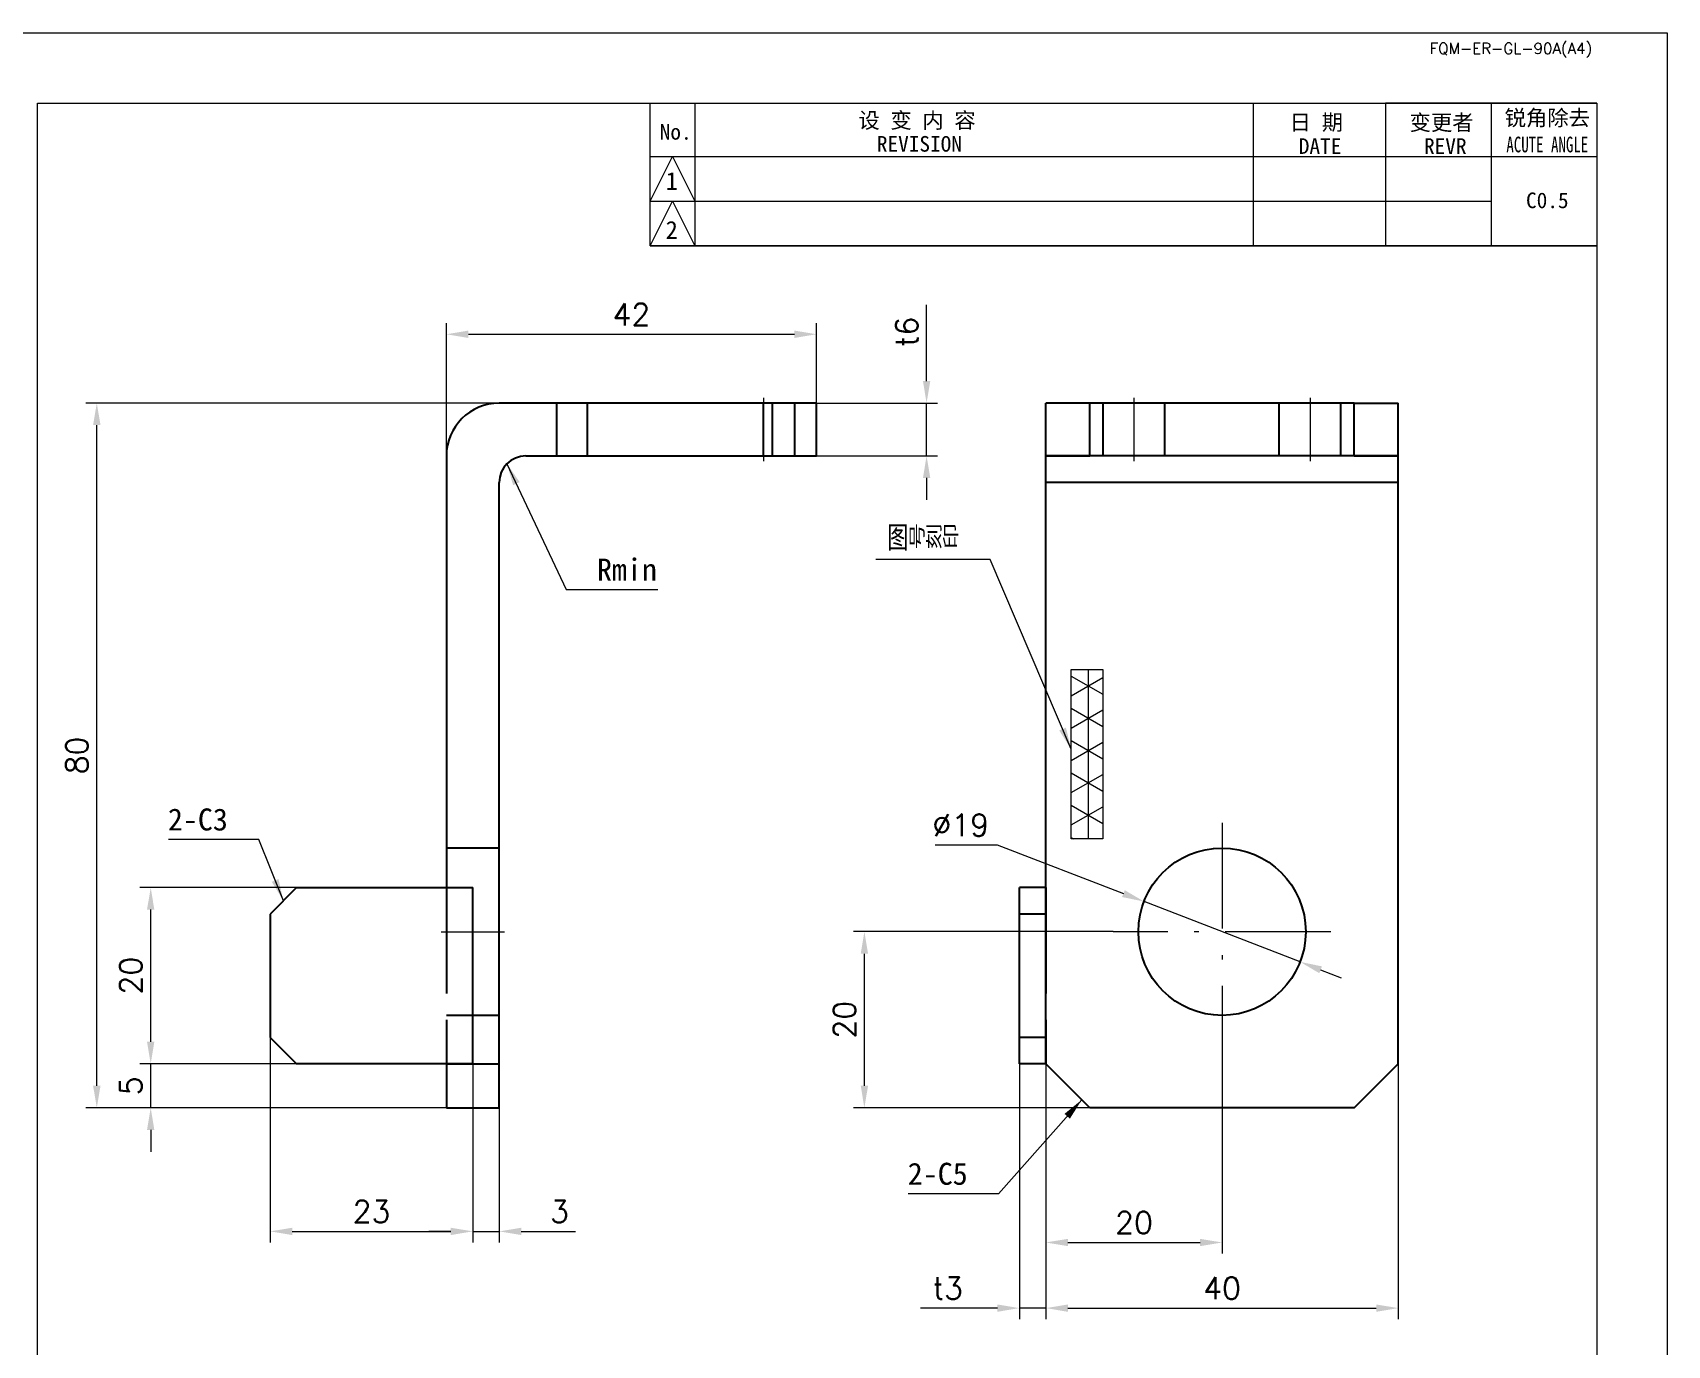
# Model space of a CAD drawing. Header units: millimetres. Extents: x -162325 to -83245, y 277409 to 326486.
# Drawn here: x -159395.6 to -159210.1, y 298496.6 to 298645.6 of the extents above; entities that cross this region are included whole.
import ezdxf
from ezdxf.enums import TextEntityAlignment as Align

# ---------------------------------------------------------------- set-up
doc = ezdxf.new("R2010")
doc.units = ezdxf.units.MM
for name, pattern in [('CENTER2', [28.575, 19.05, -3.175, 3.175, -3.175]), ('DASHDOT', [18.5, 12, -3, 0.5, -3]), ('DASHED', [15, 12, -3]), ('DASHED2', [9.525, 6.35, -3.175])]:
    doc.linetypes.add(name, pattern=pattern)
for name, color, linetype, lineweight in [('A4', 3, 'Continuous', 20), ('中心线', 2, 'CENTER2', 13), ('图框', 7, 'Continuous', 20), ('尺寸线', 3, 'Continuous', 13), ('虚线', 2, 'DASHED2', 25)]:
    doc.layers.add(name, color=color, linetype=linetype, lineweight=lineweight)
doc.styles.add('CH-1', font='')
doc.styles.get("Standard").update_dxf_attribs({"font": 'txt', "bigfont": 'gbcbig.shx'})
doc.styles.add('工程字', font='')
doc.styles.get('CH-1').set_extended_font_data('SimSun')
doc.styles.get('工程字').set_extended_font_data('SimSun')
doc.dimstyles.new('副本01', dxfattribs={"dimtxt": 2.5, "dimasz": 2.5, "dimexe": 1.25, "dimexo": 0, "dimgap": 1, "dimtad": 1, "dimdsep": 46, "dimtxsty": 'Standard', "dimcen": 1, "dimclrd": 3, "dimclre": 3, "dimclrt": 1, "dimadec": 1, "dimazin": 2, "dimtfac": 1, "dimtmove": 0, "dimatfit": 3, "dimfxl": 0, "dimtolj": 1, "dimlwd": -1, "dimlwe": -1, "dimarcsym": 0})
doc.dimstyles.new('副本01$0', dxfattribs={"dimtxt": 2.5, "dimasz": 2.5, "dimexe": 1.25, "dimexo": 0, "dimgap": 1, "dimtad": 1, "dimdsep": 46, "dimtxsty": 'Standard', "dimcen": 1, "dimclrd": 3, "dimclre": 3, "dimclrt": 1, "dimadec": 1, "dimazin": 2, "dimtfac": 1, "dimtmove": 0, "dimatfit": 3, "dimfxl": 0, "dimtolj": 1, "dimlwd": -1, "dimlwe": -1, "dimarcsym": 0})
doc.dimstyles.new('副本01$3', dxfattribs={"dimtxt": 2.5, "dimasz": 2.5, "dimexe": 1.25, "dimexo": 0, "dimgap": 1, "dimtad": 1, "dimtih": 1, "dimtoh": 1, "dimdsep": 46, "dimtxsty": 'Standard', "dimcen": 1, "dimclrd": 3, "dimclre": 3, "dimclrt": 1, "dimadec": 1, "dimazin": 2, "dimtfac": 1, "dimtmove": 0, "dimatfit": 3, "dimfxl": 0, "dimtolj": 1, "dimlwd": -1, "dimlwe": -1, "dimarcsym": 0})

# ---------------------------------------------------------------- blocks, each defined once
blk = doc.blocks.new('1比1 竖框')
at = {"layer": '图框'}
for p, q in [((0, 297), (210, 297)), ((178, 297), (202, 297)), ((210, 297), (210, 0)), ((25, 289), (202, 289)), ((25, 10), (25, 289)), ((25, 272.79), (25, 289)), ((94.55, 272.79), (94.55, 289)), ((99.62, 289), (99.62, 272.79)), ((163, 289), (163, 272.79)), ((163, 289), (163, 272.79)), ((163, 289), (163, 272.79)), ((163, 289), (163, 272.79)), ((163, 289), (163, 272.79)), ((178, 289), (178, 272.79)), ((178, 289), (178, 272.79)), ((178, 289), (178, 272.79)), ((178, 289), (178, 272.79)), ((178, 289), (178, 272.79)), ((178, 289), (202, 289)), ((178, 289), (202, 289)), ((178, 289), (202, 289)), ((178, 289), (202, 289)), ((202, 289), (178, 289)), ((190, 289), (190, 272.79)), ((190, 289), (190, 272.79)), ((190, 289), (190, 272.79)), ((190, 289), (190, 272.79)), ((190, 289), (190, 272.79)), ((202, 289), (202, 10)), ((94.55, 277.86), (97.09, 282.93)), ((94.55, 282.93), (190, 282.93)), ((94.55, 282.93), (190, 282.93)), ((94.55, 282.93), (190, 282.93)), ((94.55, 282.93), (190, 282.93)), ((97.09, 282.93), (99.62, 277.86)), ((190, 282.93), (202, 282.93)), ((190, 282.93), (202, 282.93)), ((190, 282.93), (202, 282.93)), ((190, 282.93), (202, 282.93)), ((94.55, 272.79), (97.09, 277.86)), ((94.55, 277.86), (190, 277.86)), ((94.55, 277.86), (190, 277.86)), ((94.55, 277.86), (190, 277.86)), ((94.55, 277.86), (190, 277.86)), ((97.09, 277.86), (99.62, 272.79)), ((94.55, 272.79), (202, 272.79)), ((202, 272.79), (94.55, 272.79)), ((94.55, 272.79), (202, 272.79)), ((94.55, 272.79), (202, 272.79))]:
    blk.add_line(p, q, dxfattribs=at)
at = {"layer": '图框', "style": 'CH-1'}
for s, height, p in [('设 变 内 容', 1.775, (124.84, 287.09)), ('日 期', 1.775, (170.17, 286.84)), ('变更者', 1.775, (184.38, 286.84)), ('锐角除去', 1.775, (196.38, 287.37)), ('No.', 1.775, (97.45, 285.73)), ('REVISION', 1.775, (125.11, 284.38)), ('DATE', 1.775, (170.59, 284.13)), ('REVR', 1.775, (184.8, 284.13)), ('1', 2.03, (97, 280.16)), ('C0.5', 1.775, (196.38, 277.97)), ('2', 2.03, (97, 274.61))]:
    blk.add_text(s, height=height, dxfattribs=at).set_placement(p, align=Align.MIDDLE)
at = {"layer": '图框', "style": 'CH-1', "width": 0.7}
blk.add_text('ACUTE ANGLE', height=1.7746, dxfattribs=at).set_placement((196.38, 284.31), align=Align.MIDDLE)
at = {"layer": '图框', "insert": (192.25, 295), "char_height": 1.25, "width": 39, "attachment_point": 5}
blk.add_mtext('{\\Ftxt,@extfont2|c134;FQM-ER-GL-90A(A4)}', dxfattribs=at)
blk = doc.blocks.new('*D238')
at = {"layer": 'Defpoints', "color": 0, "transparency": 16777216}
for p in [(-159388.33, 298603.53), (-159342.65, 298603.53), (-159348.65, 298523.53)]:
    blk.add_point(p, dxfattribs=at)
at = {"layer": '尺寸线', "color": 3, "transparency": 16777216}
for p, q in [((-159342.65, 298603.53), (-159389.58, 298603.53)), ((-159388.33, 298526.03), (-159388.33, 298601.03)), ((-159348.65, 298523.53), (-159389.58, 298523.53))]:
    blk.add_line(p, q, dxfattribs=at)
for points in [[(-159388.75, 298601.03), (-159387.91, 298601.03), (-159388.33, 298603.53)], [(-159388.75, 298526.03), (-159387.91, 298526.03), (-159388.33, 298523.53)]]:
    blk.add_solid(points, dxfattribs=at)
at = {"layer": '尺寸线', "color": 1, "transparency": 16777216, "insert": (-159390.58, 298563.53), "char_height": 2.5, "attachment_point": 5, "rotation": 90}
blk.add_mtext('\\A1;80', dxfattribs=at)
blk = doc.blocks.new('*D239')
at = {"layer": 'Defpoints', "color": 0, "transparency": 16777216}
for p in [(-159306.65, 298611.34), (-159306.65, 298603.53), (-159348.65, 298597.53)]:
    blk.add_point(p, dxfattribs=at)
at = {"layer": '尺寸线', "color": 3, "transparency": 16777216}
for p, q in [((-159348.65, 298597.53), (-159348.65, 298612.59)), ((-159346.15, 298611.34), (-159309.15, 298611.34)), ((-159306.65, 298603.53), (-159306.65, 298612.59))]:
    blk.add_line(p, q, dxfattribs=at)
for points in [[(-159346.15, 298611.76), (-159346.15, 298610.92), (-159348.65, 298611.34)], [(-159309.15, 298611.76), (-159309.15, 298610.92), (-159306.65, 298611.34)]]:
    blk.add_solid(points, dxfattribs=at)
at = {"layer": '尺寸线', "color": 1, "transparency": 16777216, "insert": (-159327.65, 298613.59), "char_height": 2.5, "attachment_point": 5}
blk.add_mtext('\\A1;42', dxfattribs=at)
blk = doc.blocks.new('*D240')
at = {"layer": 'Defpoints', "color": 0, "transparency": 16777216}
for p in [(-159306.65, 298603.53), (-159294.15, 298603.53), (-159306.65, 298597.53)]:
    blk.add_point(p, dxfattribs=at)
at = {"layer": '尺寸线', "color": 3, "transparency": 16777216}
for p, q in [((-159294.15, 298606.03), (-159294.15, 298614.69)), ((-159306.65, 298603.53), (-159292.9, 298603.53)), ((-159294.15, 298597.53), (-159294.15, 298603.53)), ((-159306.65, 298597.53), (-159292.9, 298597.53)), ((-159294.15, 298595.03), (-159294.15, 298592.53))]:
    blk.add_line(p, q, dxfattribs=at)
for points in [[(-159294.56, 298606.03), (-159293.73, 298606.03), (-159294.15, 298603.53)], [(-159294.56, 298595.03), (-159293.73, 298595.03), (-159294.15, 298597.53)]]:
    blk.add_solid(points, dxfattribs=at)
at = {"layer": '尺寸线', "color": 1, "transparency": 16777216, "insert": (-159296.4, 298611.61), "char_height": 2.5, "attachment_point": 5, "rotation": 90}
blk.add_mtext('\\A1;t6', dxfattribs=at)
blk = doc.blocks.new('*D241')
at = {"layer": 'Defpoints', "color": 0, "transparency": 16777216}
for p in [(-159345.65, 298528.53), (-159342.65, 298523.53), (-159342.65, 298509.51)]:
    blk.add_point(p, dxfattribs=at)
at = {"layer": '尺寸线', "color": 3, "transparency": 16777216}
for p, q in [((-159345.65, 298528.53), (-159345.65, 298508.26)), ((-159342.65, 298523.53), (-159342.65, 298508.26)), ((-159348.15, 298509.51), (-159350.65, 298509.51)), ((-159345.65, 298509.51), (-159342.65, 298509.51)), ((-159340.15, 298509.51), (-159333.99, 298509.51))]:
    blk.add_line(p, q, dxfattribs=at)
for points in [[(-159348.15, 298509.92), (-159348.15, 298509.09), (-159345.65, 298509.51)], [(-159340.15, 298509.92), (-159340.15, 298509.09), (-159342.65, 298509.51)]]:
    blk.add_solid(points, dxfattribs=at)
at = {"layer": '尺寸线', "color": 1, "transparency": 16777216, "insert": (-159335.82, 298511.76), "char_height": 2.5, "attachment_point": 5}
blk.add_mtext('\\A1;3', dxfattribs=at)
blk = doc.blocks.new('*D242')
at = {"layer": 'Defpoints', "color": 0, "transparency": 16777216}
for p in [(-159368.65, 298531.53), (-159345.65, 298528.53), (-159345.65, 298509.51)]:
    blk.add_point(p, dxfattribs=at)
at = {"layer": '尺寸线', "color": 3, "transparency": 16777216}
for p, q in [((-159368.65, 298531.53), (-159368.65, 298508.26)), ((-159345.65, 298528.53), (-159345.65, 298508.26)), ((-159366.15, 298509.51), (-159348.15, 298509.51))]:
    blk.add_line(p, q, dxfattribs=at)
for points in [[(-159366.15, 298509.92), (-159366.15, 298509.09), (-159368.65, 298509.51)], [(-159348.15, 298509.92), (-159348.15, 298509.09), (-159345.65, 298509.51)]]:
    blk.add_solid(points, dxfattribs=at)
at = {"layer": '尺寸线', "color": 1, "transparency": 16777216, "insert": (-159357.15, 298511.76), "char_height": 2.5, "attachment_point": 5}
blk.add_mtext('\\A1;23', dxfattribs=at)
blk = doc.blocks.new('*D243')
at = {"layer": 'Defpoints', "color": 0, "transparency": 16777216}
for p in [(-159382.21, 298528.53), (-159365.65, 298528.53), (-159348.65, 298523.53)]:
    blk.add_point(p, dxfattribs=at)
at = {"layer": '尺寸线', "color": 3, "transparency": 16777216}
for p, q in [((-159382.21, 298531.03), (-159382.21, 298533.53)), ((-159365.65, 298528.53), (-159383.46, 298528.53)), ((-159382.21, 298523.53), (-159382.21, 298528.53)), ((-159348.65, 298523.53), (-159383.46, 298523.53)), ((-159382.21, 298521.03), (-159382.21, 298518.53))]:
    blk.add_line(p, q, dxfattribs=at)
for points in [[(-159382.63, 298531.03), (-159381.8, 298531.03), (-159382.21, 298528.53)], [(-159382.63, 298521.03), (-159381.8, 298521.03), (-159382.21, 298523.53)]]:
    blk.add_solid(points, dxfattribs=at)
at = {"layer": '尺寸线', "color": 1, "transparency": 16777216, "insert": (-159384.46, 298526.03), "char_height": 2.5, "attachment_point": 5, "rotation": 90}
blk.add_mtext('\\A1;5', dxfattribs=at)
blk = doc.blocks.new('*D244')
at = {"layer": 'Defpoints', "color": 0, "transparency": 16777216}
for p in [(-159382.21, 298548.53), (-159365.65, 298548.53), (-159365.65, 298528.53)]:
    blk.add_point(p, dxfattribs=at)
at = {"layer": '尺寸线', "color": 3, "transparency": 16777216}
for p, q in [((-159365.65, 298548.53), (-159383.46, 298548.53)), ((-159382.21, 298531.03), (-159382.21, 298546.03)), ((-159365.65, 298528.53), (-159383.46, 298528.53))]:
    blk.add_line(p, q, dxfattribs=at)
for points in [[(-159382.63, 298546.03), (-159381.8, 298546.03), (-159382.21, 298548.53)], [(-159382.63, 298531.03), (-159381.8, 298531.03), (-159382.21, 298528.53)]]:
    blk.add_solid(points, dxfattribs=at)
at = {"layer": '尺寸线', "color": 1, "transparency": 16777216, "insert": (-159384.46, 298538.53), "char_height": 2.5, "attachment_point": 5, "rotation": 90}
blk.add_mtext('\\A1;20', dxfattribs=at)
blk = doc.blocks.new('*D245')
at = {"layer": 'Defpoints', "color": 0, "transparency": 16777216}
for p in [(-159280.61, 298528.53), (-159240.61, 298528.53), (-159240.61, 298500.8)]:
    blk.add_point(p, dxfattribs=at)
at = {"layer": '尺寸线', "color": 3, "transparency": 16777216}
for p, q in [((-159280.61, 298528.53), (-159280.61, 298499.55)), ((-159240.61, 298528.53), (-159240.61, 298499.55)), ((-159278.11, 298500.8), (-159243.11, 298500.8))]:
    blk.add_line(p, q, dxfattribs=at)
for points in [[(-159278.11, 298501.21), (-159278.11, 298500.38), (-159280.61, 298500.8)], [(-159243.11, 298501.21), (-159243.11, 298500.38), (-159240.61, 298500.8)]]:
    blk.add_solid(points, dxfattribs=at)
at = {"layer": '尺寸线', "color": 1, "transparency": 16777216, "insert": (-159260.61, 298503.05), "char_height": 2.5, "attachment_point": 5}
blk.add_mtext('\\A1;40', dxfattribs=at)
blk = doc.blocks.new('*D246')
at = {"layer": 'Defpoints', "color": 0, "transparency": 16777216}
for p in [(-159283.61, 298528.53), (-159280.61, 298528.53), (-159283.61, 298500.8)]:
    blk.add_point(p, dxfattribs=at)
at = {"layer": '尺寸线', "color": 3, "transparency": 16777216}
for p, q in [((-159283.61, 298528.53), (-159283.61, 298499.55)), ((-159280.61, 298528.53), (-159280.61, 298499.55)), ((-159286.11, 298500.8), (-159294.82, 298500.8)), ((-159280.61, 298500.8), (-159283.61, 298500.8)), ((-159278.11, 298500.8), (-159275.61, 298500.8))]:
    blk.add_line(p, q, dxfattribs=at)
for points in [[(-159286.11, 298501.21), (-159286.11, 298500.38), (-159283.61, 298500.8)], [(-159278.11, 298501.21), (-159278.11, 298500.38), (-159280.61, 298500.8)]]:
    blk.add_solid(points, dxfattribs=at)
at = {"layer": '尺寸线', "color": 1, "transparency": 16777216, "insert": (-159291.73, 298503.05), "char_height": 2.5, "attachment_point": 5}
blk.add_mtext('\\A1;t3', dxfattribs=at)
blk = doc.blocks.new('*D247')
at = {"layer": 'Defpoints', "color": 0, "transparency": 16777216}
for p in [(-159260.61, 298531.18), (-159280.61, 298528.53), (-159260.61, 298508.25)]:
    blk.add_point(p, dxfattribs=at)
at = {"layer": '尺寸线', "color": 3, "transparency": 16777216}
for p, q in [((-159260.61, 298531.18), (-159260.61, 298507)), ((-159280.61, 298528.53), (-159280.61, 298507)), ((-159278.11, 298508.25), (-159263.11, 298508.25))]:
    blk.add_line(p, q, dxfattribs=at)
for points in [[(-159278.11, 298508.66), (-159278.11, 298507.83), (-159280.61, 298508.25)], [(-159263.11, 298508.66), (-159263.11, 298507.83), (-159260.61, 298508.25)]]:
    blk.add_solid(points, dxfattribs=at)
at = {"layer": '尺寸线', "color": 1, "transparency": 16777216, "insert": (-159270.61, 298510.5), "char_height": 2.5, "attachment_point": 5}
blk.add_mtext('\\A1;20', dxfattribs=at)
blk = doc.blocks.new('*D248')
at = {"layer": 'Defpoints', "color": 0, "transparency": 16777216}
for p in [(-159301.21, 298543.53), (-159272.96, 298543.53), (-159275.61, 298523.53)]:
    blk.add_point(p, dxfattribs=at)
at = {"layer": '尺寸线', "color": 3, "transparency": 16777216}
for p, q in [((-159272.96, 298543.53), (-159302.46, 298543.53)), ((-159301.21, 298526.03), (-159301.21, 298541.03)), ((-159275.61, 298523.53), (-159302.46, 298523.53))]:
    blk.add_line(p, q, dxfattribs=at)
for points in [[(-159301.62, 298541.03), (-159300.79, 298541.03), (-159301.21, 298543.53)], [(-159301.62, 298526.03), (-159300.79, 298526.03), (-159301.21, 298523.53)]]:
    blk.add_solid(points, dxfattribs=at)
at = {"layer": '尺寸线', "color": 1, "transparency": 16777216, "insert": (-159303.46, 298533.53), "char_height": 2.5, "attachment_point": 5, "rotation": 90}
blk.add_mtext('\\A1;20', dxfattribs=at)
blk = doc.blocks.new('*D249')
at = {"layer": 'Defpoints', "color": 0, "transparency": 16777216}
for p in [(-159269.47, 298546.95), (-159251.75, 298540.1)]:
    blk.add_point(p, dxfattribs=at)
at = {"layer": '尺寸线', "color": 3, "transparency": 16777216}
for p, q in [((-159293.19, 298553.38), (-159286.14, 298553.38)), ((-159286.14, 298553.38), (-159271.81, 298547.85)), ((-159251.75, 298540.1), (-159269.47, 298546.95)), ((-159249.42, 298539.2), (-159247.08, 298538.3))]:
    blk.add_line(p, q, dxfattribs=at)
for points in [[(-159271.66, 298548.24), (-159271.96, 298547.46), (-159269.47, 298546.95)], [(-159249.27, 298539.59), (-159249.57, 298538.81), (-159251.75, 298540.1)]]:
    blk.add_solid(points, dxfattribs=at)
at = {"layer": '尺寸线', "color": 1, "transparency": 16777216, "insert": (-159290.27, 298555.63), "char_height": 2.5, "attachment_point": 5}
blk.add_mtext('\\A1;∅19', dxfattribs=at)

msp = doc.modelspace()

# ---------------------------------------------------------------- hatches: boundary and pattern name
at = {"layer": '尺寸线'}
h = msp.add_hatch(dxfattribs=at)
h.set_pattern_fill('NET3', color=4, angle=90)
h.set_pattern_definition([(90, (-144451.715, 286867.164), (-3.175, 2e-16), []), (150, (-144451.715, 286867.164), (-1.5875, -2.74963066), []), (210, (-144451.715, 286867.164), (1.5875, -2.74963066), [])])
h.paths.add_polyline_path([(-159274.134, 298573.298), (-159277.73, 298573.298), (-159277.73, 298554.078), (-159274.134, 298554.078)])

# ---------------------------------------------------------------- linework, layer by layer
at = {"color": 7}
for p, q in [((-159311.652, 298603.525), (-159342.652, 298603.525)), ((-159311.652, 298597.525), (-159311.652, 298603.525)), ((-159306.652, 298603.525), (-159311.652, 298603.525)), ((-159306.652, 298597.525), (-159306.652, 298603.525)), ((-159280.612, 298597.525), (-159280.612, 298603.525)), ((-159275.612, 298603.525), (-159280.612, 298603.525)), ((-159245.612, 298603.525), (-159275.612, 298603.525)), ((-159275.612, 298597.525), (-159275.612, 298603.525)), ((-159245.612, 298603.525), (-159240.612, 298603.525)), ((-159245.612, 298597.525), (-159245.612, 298603.525)), ((-159240.612, 298597.525), (-159240.612, 298603.525)), ((-159348.652, 298597.525), (-159348.652, 298548.525)), ((-159339.652, 298597.525), (-159311.652, 298597.525)), ((-159311.652, 298597.525), (-159306.652, 298597.525)), ((-159280.612, 298594.525), (-159280.612, 298597.525)), ((-159280.612, 298597.525), (-159275.612, 298597.525)), ((-159245.612, 298597.525), (-159275.612, 298597.525)), ((-159245.612, 298597.525), (-159240.612, 298597.525)), ((-159240.612, 298594.525), (-159240.612, 298597.525)), ((-159342.652, 298528.525), (-159342.652, 298594.525)), ((-159280.612, 298528.525), (-159280.612, 298594.525)), ((-159240.612, 298594.525), (-159280.612, 298594.525)), ((-159240.612, 298528.525), (-159240.612, 298594.525)), ((-159365.652, 298548.525), (-159368.652, 298545.525)), ((-159365.652, 298548.525), (-159345.652, 298548.525)), ((-159345.652, 298528.525), (-159345.652, 298548.525)), ((-159280.612, 298548.525), (-159283.612, 298548.525)), ((-159283.612, 298528.525), (-159283.612, 298548.525)), ((-159368.652, 298545.525), (-159368.652, 298531.525)), ((-159368.652, 298531.525), (-159365.652, 298528.525)), ((-159345.652, 298528.525), (-159365.652, 298528.525)), ((-159348.652, 298528.525), (-159348.652, 298523.525)), ((-159345.652, 298528.525), (-159342.652, 298528.525)), ((-159342.652, 298523.525), (-159342.652, 298528.525)), ((-159280.612, 298528.525), (-159283.612, 298528.525)), ((-159275.612, 298523.525), (-159280.612, 298528.525)), ((-159245.612, 298523.525), (-159240.612, 298528.525)), ((-159348.652, 298523.525), (-159342.652, 298523.525)), ((-159245.612, 298523.525), (-159275.612, 298523.525))]:
    msp.add_line(p, q, dxfattribs=at)
msp.add_circle((-159260.612, 298543.525), 9.5, dxfattribs=at)
for centre, radius in [((-159342.652, 298597.525), 6), ((-159339.652, 298594.525), 3)]:
    msp.add_arc(centre, radius, 90, 180, dxfattribs=at)
at = {"layer": 'A4'}
msp.add_lwpolyline([(-159420.074, 298645.572), (-159210.074, 298645.572), (-159210.074, 298348.572), (-159420.074, 298348.572)], close=True, dxfattribs=at)
at = {"layer": '中心线', "linetype": 'DASHDOT'}
for p, q in [((-159312.652, 298604.125), (-159312.652, 298596.925)), ((-159270.612, 298604.125), (-159270.612, 298596.925)), ((-159250.612, 298604.125), (-159250.612, 298596.925)), ((-159260.612, 298555.875), (-159260.612, 298531.175)), ((-159349.252, 298543.525), (-159342.052, 298543.525)), ((-159248.262, 298543.525), (-159272.962, 298543.525))]:
    msp.add_line(p, q, dxfattribs=at)
at = {"layer": '尺寸线', "color": 4}
msp.add_lwpolyline([(-159277.73, 298554.078), (-159277.73, 298573.298), (-159274.134, 298573.298), (-159274.134, 298554.078)], close=True, dxfattribs=at)
at = {"layer": '虚线', "linetype": 'DASHED'}
for p, q in [((-159336.152, 298603.525), (-159336.152, 298597.525)), ((-159336.152, 298603.525), (-159336.152, 298597.525)), ((-159332.652, 298597.525), (-159332.652, 298603.525)), ((-159332.652, 298597.525), (-159332.652, 298603.525)), ((-159332.652, 298597.525), (-159332.652, 298603.525)), ((-159332.652, 298597.525), (-159332.652, 298603.525)), ((-159312.652, 298597.525), (-159312.652, 298603.525)), ((-159312.652, 298597.525), (-159312.652, 298603.525)), ((-159312.652, 298597.525), (-159312.652, 298603.525)), ((-159312.652, 298597.525), (-159312.652, 298603.525)), ((-159311.652, 298597.525), (-159311.652, 298603.525)), ((-159309.152, 298603.525), (-159309.152, 298597.525)), ((-159309.152, 298603.525), (-159309.152, 298597.525)), ((-159274.112, 298597.525), (-159274.112, 298603.525)), ((-159267.112, 298597.525), (-159267.112, 298603.525)), ((-159254.112, 298597.525), (-159254.112, 298603.525)), ((-159247.112, 298597.525), (-159247.112, 298603.525)), ((-159240.612, 298597.525), (-159280.612, 298597.525)), ((-159342.652, 298553.025), (-159348.652, 298553.025)), ((-159348.652, 298548.525), (-159348.652, 298528.525)), ((-159280.612, 298548.525), (-159280.612, 298528.525)), ((-159280.612, 298545.525), (-159283.612, 298545.525)), ((-159342.652, 298534.025), (-159348.652, 298534.025)), ((-159280.612, 298531.525), (-159283.612, 298531.525)), ((-159348.652, 298528.525), (-159342.652, 298528.525))]:
    msp.add_line(p, q, dxfattribs=at)

# ---------------------------------------------------------------- block references
at = {"layer": '图框'}
msp.add_blockref('1比1 竖框', (-159420.074, 298348.572), dxfattribs=at)

# ---------------------------------------------------------------- texts
at = {"layer": '尺寸线', "color": 1, "char_height": 2.5, "style": '工程字'}
for s, insert, attachment_point in [('{\\W0.7;\\A1;\\f宋体|b0|i0|c134|p2;\\C4;图\\Fg13f12d.shx,@extfont2.shx|c0;号刻印}', (-159290.449, 298586.773), 9), ('Rmin', (-159331.562, 298583.375), 7), ('2-C3', (-159373.457, 298554.972), 9), ('2-C5', (-159289.484, 298514.756), 9)]:
    msp.add_mtext(s, dxfattribs=dict(at, insert=insert, attachment_point=attachment_point))

# ---------------------------------------------------------------- dimensions: what is measured, and where the dimension line sits
at = {"layer": '尺寸线'}
for base, p1, p2, picture, middle in [((-159306.652, 298611.34), (-159348.652, 298597.525), (-159306.652, 298603.525), '*D239', (-159327.652, 298613.59)), ((-159345.652, 298509.506), (-159368.652, 298531.525), (-159345.652, 298528.525), '*D242', (-159357.152, 298511.756)), ((-159260.612, 298508.246), (-159280.612, 298528.525), (-159260.612, 298531.175), '*D247', (-159270.612, 298510.496)), ((-159342.652, 298509.506), (-159345.652, 298528.525), (-159342.652, 298523.525), '*D241', (-159335.819, 298511.756)), ((-159240.612, 298500.796), (-159280.612, 298528.525), (-159240.612, 298528.525), '*D245', (-159260.612, 298503.046))]:
    dim = msp.add_linear_dim(base=base, p1=p1, p2=p2, dimstyle='副本01$0', dxfattribs=at)
    dim.commit()
    dim.dimension.update_dxf_attribs({"geometry": picture, "text_midpoint": middle})
dim = msp.add_linear_dim(base=(-159294.145, 298603.525), p1=(-159306.652, 298597.525), p2=(-159306.652, 298603.525), angle=90, dimstyle='副本01$0', override={"dimpost": 't<>', "dimtxsty": 'Standard'}, dxfattribs=at)
dim.commit()
dim.dimension.update_dxf_attribs({"geometry": '*D240', "text_midpoint": (-159296.395, 298611.608)})
dim = msp.add_linear_dim(base=(-159388.33, 298603.525), p1=(-159348.652, 298523.525), p2=(-159342.652, 298603.525), angle=90, dimstyle='副本01$0', dxfattribs=at)
dim.commit()
dim.dimension.update_dxf_attribs({"geometry": '*D238', "text_midpoint": (-159388.33, 298563.525), "dimtype": 160})
dim = msp.add_diameter_dim_2p(p1=(-159251.749, 298540.104), p2=(-159269.475, 298546.946), dimstyle='副本01$3', dxfattribs=at)
dim.commit()
dim.dimension.update_dxf_attribs({"geometry": '*D249', "text_midpoint": (-159290.273, 298553.38), "dimtype": 163})
for base, p1, p2, picture, middle in [((-159382.215, 298548.525), (-159365.652, 298528.525), (-159365.652, 298548.525), '*D244', (-159384.465, 298538.525)), ((-159301.206, 298543.525), (-159275.612, 298523.525), (-159272.962, 298543.525), '*D248', (-159303.456, 298533.525)), ((-159382.215, 298528.525), (-159348.652, 298523.525), (-159365.652, 298528.525), '*D243', (-159384.465, 298526.025))]:
    dim = msp.add_linear_dim(base=base, p1=p1, p2=p2, angle=90, dimstyle='副本01$0', dxfattribs=at)
    dim.commit()
    dim.dimension.update_dxf_attribs({"geometry": picture, "text_midpoint": middle})
dim = msp.add_linear_dim(base=(-159283.612, 298500.796), p1=(-159280.612, 298528.525), p2=(-159283.612, 298528.525), dimstyle='副本01$0', override={"dimpost": 't<>', "dimtxsty": 'Standard'}, dxfattribs=at)
dim.commit()
dim.dimension.update_dxf_attribs({"geometry": '*D246', "text_midpoint": (-159291.732, 298500.796), "dimtype": 160})

# ---------------------------------------------------------------- leaders
at = {"layer": '尺寸线', "annotation_type": 0, "has_hookline": 1}
for points, hookline_direction, text_width in [([(-159341.773, 298596.646), (-159335.062, 298582.375), (-159332.562, 298582.375)], 0, 6.927), ([(-159277.73, 298564.229), (-159286.949, 298585.773), (-159289.449, 298585.773)], 1, 9.444), ([(-159367.152, 298547.025), (-159369.957, 298553.972), (-159372.457, 298553.972)], 1, 6.746), ([(-159276.533, 298524.446), (-159285.984, 298513.756), (-159288.484, 298513.756)], 1, 6.746)]:
    msp.add_leader(points, dimstyle='副本01', override={"dimgap": 1, "dimtad": 1}, dxfattribs=dict(at, hookline_direction=hookline_direction, text_width=text_width))

doc.saveas('drawing.dxf')
